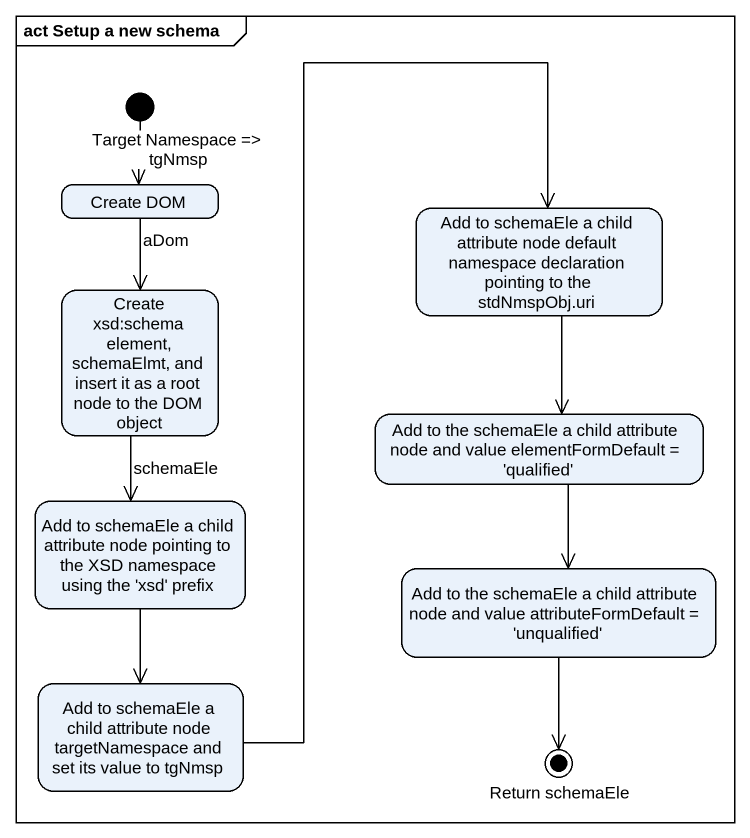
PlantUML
@startuml
mainframe act Setup a new schema
hide empty description
state "Create DOM" as Create_DOM
state "Add to schemaEle a child attribute node default namespace declaration pointing to the stdNmspObj.uri" as Add_to_schemaEle_a_child
state "Create xsd:schema element, schemaElmt, and insert it as a root node to the DOM object" as Create_xsd_schema_element
state "Add to the schemaEle a child attribute node and value elementFormDefault = 'qualified'" as Add_to_the_schemaEle_a
state "Add to schemaEle a child attribute node pointing to the XSD namespace using the 'xsd' prefix" as Add_to_schemaEle_a_child_2
state "Add to the schemaEle a child attribute node and value attributeFormDefault = 'unqualified'" as Add_to_the_schemaEle_a_2
state "Add to schemaEle a child attribute node targetNamespace and set its value to tgNmsp" as Add_to_schemaEle_a_child_3
state "Return schemaEle" as Return_schemaEle <<end>>
[*] --> Create_DOM : Target Namespace => tgNmsp
Create_DOM --> Create_xsd_schema_element : aDom
Add_to_schemaEle_a_child --> Add_to_the_schemaEle_a
Create_xsd_schema_element --> Add_to_schemaEle_a_child_2 : schemaEle
Add_to_the_schemaEle_a --> Add_to_the_schemaEle_a_2
Add_to_schemaEle_a_child_2 --> Add_to_schemaEle_a_child_3
Add_to_the_schemaEle_a_2 --> Return_schemaEle
Add_to_schemaEle_a_child_3 -up-> Add_to_schemaEle_a_child
@enduml
